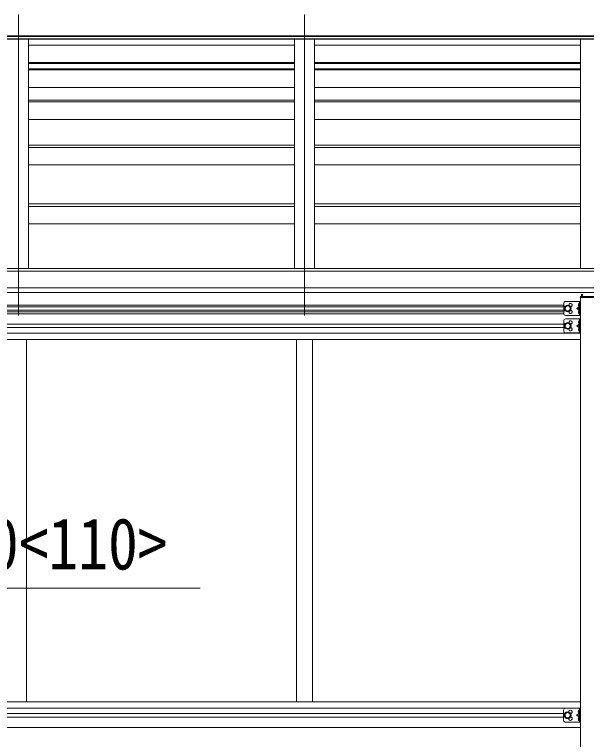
# Model space of a CAD drawing. Units: millimetres at full size; details may follow other scales. Extents: x -9783 to 9892, y -6828 to 6752.
# Drawn here: x 2970 to 4402, y 375 to 2190 of the extents above; entities that cross this region are included whole.
import ezdxf
from ezdxf.enums import TextEntityAlignment as Align

# ---------------------------------------------------------------- set-up
doc = ezdxf.new("R2010")
doc.units = ezdxf.units.MM
doc.header["$LTSCALE"] = 35
for name, color, linetype, lineweight in [('0-1_本体', 4, 'Continuous', 9), ('0-8_PARTS2', 2, 'Continuous', 9), ('0-A_寸法', 6, 'Continuous', 9), ('1-1_GLASS', 4, 'Continuous', 9), ('1-2_GLASS_SEAL', 7, 'Continuous', 9)]:
    doc.layers.add(name, color=color, linetype=linetype, lineweight=lineweight)
doc.styles.add('ＭＳ ゴシック', font='')
doc.styles.get('ＭＳ ゴシック').set_extended_font_data('MS Gothic')

msp = doc.modelspace()

# ---------------------------------------------------------------- linework, layer by layer
at = {"layer": '0-1_本体'}
for p, q in [((7263.8, 2129.29), (1559.81, 2129.29)), ((7263.8, 2128.38), (1559.81, 2128.38)), ((1563.31, 2136.49), (7260.3, 2136.49)), ((7260.3, 2134.91), (1563.31, 2134.91)), ((3004.81, 2128.38), (3004.81, 1553.58)), ((3670.81, 2128.38), (3670.81, 1553.58)), ((3720.81, 2128.38), (3720.81, 1553.58)), ((4386.81, 2128.38), (4386.81, 1553.58)), ((3670.81, 2113.18), (3004.81, 2113.18)), ((4386.81, 2113.18), (3720.81, 2113.18)), ((3670.81, 2069.65), (3004.81, 2069.65)), ((4386.81, 2069.65), (3720.81, 2069.65)), ((3670.81, 2068.57), (3004.81, 2068.57)), ((3670.81, 2067.27), (3004.81, 2067.27)), ((3004.81, 2054.08), (3670.81, 2054.08)), ((3004.81, 2051.5), (3670.81, 2051.5)), ((4386.81, 2068.57), (3720.81, 2068.57)), ((4386.81, 2067.27), (3720.81, 2067.27)), ((3720.81, 2054.08), (4386.81, 2054.08)), ((3720.81, 2051.5), (4386.81, 2051.5)), ((3004.81, 2006.76), (3670.81, 2006.76)), ((3720.81, 2006.76), (4386.81, 2006.76)), ((3004.81, 1975.29), (3670.81, 1975.29)), ((3004.81, 1971.31), (3670.81, 1971.31)), ((3720.81, 1975.29), (4386.81, 1975.29)), ((3720.81, 1971.31), (4386.81, 1971.31)), ((3004.81, 1926.86), (3670.81, 1926.86)), ((3720.81, 1926.86), (4386.81, 1926.86)), ((3004.81, 1862.43), (3670.81, 1862.43)), ((3004.81, 1857.06), (3670.81, 1857.06)), ((3720.81, 1862.43), (4386.81, 1862.43)), ((3720.81, 1857.06), (4386.81, 1857.06)), ((3004.81, 1813), (3670.81, 1813)), ((3720.81, 1813), (4386.81, 1813)), ((3004.81, 1715.8), (3670.81, 1715.8)), ((3004.81, 1709.04), (3670.81, 1709.04)), ((3720.81, 1715.8), (4386.81, 1715.8)), ((3720.81, 1709.04), (4386.81, 1709.04)), ((3004.81, 1665.47), (3670.81, 1665.47)), ((3720.81, 1665.47), (4386.81, 1665.47)), ((7269.31, 1547.16), (1554.31, 1547.16)), ((7245.81, 1553.58), (1577.81, 1553.58)), ((1554.31, 1505.57), (7269.31, 1505.57)), ((7269.31, 1493.72), (1554.31, 1493.8))]:
    msp.add_line(p, q, dxfattribs=at)
at = {"layer": '0-8_PARTS2'}
for p, q in [((2979.81, 2189.81), (2979.81, 1436.03)), ((3695.81, 2189.81), (3695.81, 1436.03))]:
    msp.add_line(p, q, dxfattribs=at)
at = {"layer": '0-A_寸法'}
msp.add_line((2807.01, 753.57), (3434.62, 753.57), dxfattribs=at)
at = {"layer": '1-1_GLASS'}
for p, q in [((2806.61, 1461.69), (4344.81, 1461.69)), ((2806.61, 1458.19), (4344.81, 1458.19)), ((2806.61, 1449.19), (4344.81, 1449.19)), ((2806.61, 1445.69), (4344.81, 1445.69)), ((4344.81, 1440.69), (2806.61, 1440.69)), ((2806.61, 1414.69), (4344.81, 1414.69)), ((2806.61, 1405.69), (4344.81, 1405.69)), ((2806.61, 1392.19), (4386.81, 1392.19)), ((2806.61, 1376.19), (4386.81, 1376.19)), ((2999.81, 1376.19), (2999.81, 1306.19)), ((2999.81, 469.19), (2999.81, 1376.19)), ((3675.81, 1376.19), (3675.81, 1306.19)), ((3675.81, 1376.19), (3675.81, 469.19)), ((3715.81, 1376.19), (3715.81, 1306.19)), ((3715.81, 1376.19), (3715.81, 469.19)), ((2806.61, 469.19), (4386.81, 469.19)), ((2806.61, 453.19), (4386.81, 453.19)), ((2806.61, 439.69), (4344.81, 439.69)), ((2806.61, 430.69), (4344.81, 430.69)), ((2806.61, 404.69), (4386.81, 404.69))]:
    msp.add_line(p, q, dxfattribs=at)
at = {"layer": '1-2_GLASS_SEAL'}
for p, q in [((4389.31, 1483.91), (4389.31, 1489.55)), ((4391.81, 1489.61), (4391.81, 1483.91)), ((4349.81, 1471.19), (4386.81, 1471.19)), ((4384.31, 1471.19), (4384.31, 1436.19)), ((4386.31, 1482.41), (4386.31, 1480.91)), ((4386.31, 1480.91), (4437.31, 1480.91)), ((4386.81, 1471.19), (4386.81, 1436.19)), ((4387.81, 1483.91), (4435.81, 1483.91)), ((4344.81, 1466.19), (4344.81, 1441.19)), ((4384.31, 1453.69), (4377.31, 1453.69)), ((4383.81, 1466.69), (4383.01, 1466.55)), ((4383.81, 1458.69), (4383.01, 1458.83)), ((4383.81, 1458.69), (4384.31, 1458.78)), ((4349.81, 1436.19), (4386.81, 1436.19)), ((4383.81, 1448.69), (4383.01, 1448.55)), ((4383.81, 1440.69), (4383.01, 1440.83)), ((4383.81, 1440.69), (4384.31, 1440.78)), ((4344.81, 1422.69), (4344.81, 1397.69)), ((4349.81, 1427.69), (4386.81, 1427.69)), ((4383.81, 1423.19), (4383.01, 1423.05)), ((4384.31, 1427.69), (4384.31, 1392.69)), ((4386.81, 1427.69), (4386.81, 1392.69)), ((4384.31, 1410.19), (4377.31, 1410.19)), ((4383.81, 1415.19), (4383.01, 1415.33)), ((4383.81, 1405.19), (4383.01, 1405.05)), ((4383.81, 1415.19), (4384.31, 1415.28)), ((4349.81, 1392.69), (4386.81, 1392.69)), ((4383.81, 1397.19), (4383.01, 1397.33)), ((4383.81, 1397.19), (4384.31, 1397.28)), ((4344.61, 447.69), (4344.61, 422.69)), ((4349.61, 452.69), (4386.61, 452.69)), ((4383.61, 448.19), (4382.81, 448.05)), ((4383.61, 440.19), (4382.81, 440.33)), ((4383.61, 440.19), (4384.11, 440.28)), ((4384.11, 452.69), (4384.11, 417.69)), ((4386.61, 452.69), (4386.61, 417.69)), ((4349.61, 417.69), (4386.61, 417.69)), ((4384.11, 435.19), (4377.11, 435.19)), ((4383.61, 430.19), (4382.81, 430.05)), ((4383.61, 422.19), (4382.81, 422.33)), ((4383.61, 422.19), (4384.11, 422.28))]:
    msp.add_line(p, q, dxfattribs=at)
at = {"layer": '1-2_GLASS_SEAL', "color": 4}
msp.add_line((4386.81, 1480.91), (4386.81, -1063.22), dxfattribs=at)
at = {"layer": '1-2_GLASS_SEAL'}
for points in [[(4354.81, 1446.18), (4361.31, 1449.94), (4361.31, 1457.44), (4354.81, 1461.2), (4348.31, 1457.44), (4348.31, 1449.94)], [(4354.81, 1402.68), (4361.31, 1406.44), (4361.31, 1413.94), (4354.81, 1417.7), (4348.31, 1413.94), (4348.31, 1406.44)], [(4354.61, 427.68), (4361.11, 431.44), (4361.11, 438.94), (4354.61, 442.7), (4348.11, 438.94), (4348.11, 431.44)]]:
    msp.add_lwpolyline(points, close=True, dxfattribs=at)
for points in [[(4384.31, 1458.69), (4377.31, 1453.69), (4384.31, 1448.69)], [(4384.69, 1462.69), (4384.06, 1463.88), (4381.83, 1464.99)], [(4384.69, 1462.69), (4384.06, 1461.5), (4381.83, 1460.39)], [(4383.81, 1458.69), (4383.81, 1466.69), (4384.31, 1466.6), (4384.31, 1458.78)], [(4384.69, 1444.69), (4384.06, 1445.88), (4381.83, 1446.99)], [(4384.69, 1444.69), (4384.06, 1443.5), (4381.83, 1442.39)], [(4383.81, 1440.69), (4383.81, 1448.69), (4384.31, 1448.6), (4384.31, 1440.78)], [(4384.69, 1419.19), (4384.06, 1420.38), (4381.83, 1421.49)], [(4384.69, 1419.19), (4384.06, 1418), (4381.83, 1416.89)], [(4383.81, 1415.19), (4383.81, 1423.19), (4384.31, 1423.1), (4384.31, 1415.28)], [(4384.31, 1415.19), (4377.31, 1410.19), (4384.31, 1405.19)], [(4384.69, 1401.19), (4384.06, 1402.38), (4381.83, 1403.49)], [(4384.69, 1401.19), (4384.06, 1400), (4381.83, 1398.89)], [(4383.81, 1397.19), (4383.81, 1405.19), (4384.31, 1405.1), (4384.31, 1397.28)], [(4384.11, 440.19), (4377.11, 435.19), (4384.11, 430.19)], [(4384.49, 444.19), (4383.86, 445.38), (4381.63, 446.49)], [(4384.49, 444.19), (4383.86, 443), (4381.63, 441.89)], [(4383.61, 440.19), (4383.61, 448.19), (4384.11, 448.1), (4384.11, 440.28)], [(4384.49, 426.19), (4383.86, 427.38), (4381.63, 428.49)], [(4384.49, 426.19), (4383.86, 425), (4381.63, 423.89)], [(4383.61, 422.19), (4383.61, 430.19), (4384.11, 430.1), (4384.11, 422.28)]]:
    msp.add_lwpolyline(points, dxfattribs=at)
for centre, radius in [((4354.81, 1453.69), 8.5), ((4354.81, 1453.69), 7.5), ((4354.81, 1453.69), 6.5), ((4354.81, 1410.19), 8.5), ((4354.81, 1410.19), 7.5), ((4354.81, 1410.19), 6.5), ((4354.61, 435.19), 8.5), ((4354.61, 435.19), 7.5), ((4354.61, 435.19), 6.5)]:
    msp.add_circle(centre, radius, dxfattribs=at)
for centre, radius, start, end in [((4349.81, 1466.19), 5, 90, 180), ((4387.81, 1482.41), 1.5, 90, 180), ((4361.81, 1462.19), 4.25, 274.76077, 186.29431), ((4387.91, 1462.69), 6.5, 147.94412, 212.05588), ((4383.16, 1465.66), 0.9, 100, 147.94412), ((4383.16, 1459.72), 0.9, 212.05588, 260), ((4349.81, 1441.19), 5, 180, 270), ((4361.81, 1445.19), 4.25, 173.70569, 85.23923), ((4387.91, 1444.69), 6.5, 147.94412, 212.05588), ((4383.16, 1447.66), 0.9, 100, 147.94412), ((4383.16, 1441.72), 0.9, 212.05588, 260), ((4349.81, 1422.69), 5, 90, 180), ((4361.81, 1418.69), 4.25, 274.76077, 186.29431), ((4387.91, 1419.19), 6.5, 147.94412, 212.05588), ((4383.16, 1422.16), 0.9, 100, 147.94412), ((4361.81, 1401.69), 4.25, 173.70569, 85.23923), ((4387.91, 1401.19), 6.5, 147.94412, 212.05588), ((4383.16, 1416.22), 0.9, 212.05588, 260), ((4383.16, 1404.16), 0.9, 100, 147.94412), ((4349.81, 1397.69), 5, 180, 270), ((4383.16, 1398.22), 0.9, 212.05588, 260), ((4349.61, 447.69), 5, 90, 180), ((4361.61, 443.69), 4.25, 274.76077, 186.29431), ((4387.71, 444.19), 6.5, 147.94412, 212.05588), ((4382.96, 447.16), 0.9, 100, 147.94412), ((4382.96, 441.22), 0.9, 212.05588, 260), ((4349.61, 422.69), 5, 180, 270), ((4361.61, 426.69), 4.25, 173.70569, 85.23923), ((4387.71, 426.19), 6.5, 147.94412, 212.05588), ((4382.96, 429.16), 0.9, 100, 147.94412), ((4382.96, 423.22), 0.9, 212.05588, 260)]:
    msp.add_arc(centre, radius, start, end, dxfattribs=at)

# ---------------------------------------------------------------- texts
at = {"layer": '0-A_寸法', "color": 7, "style": 'ＭＳ ゴシック', "width": 0.85}
msp.add_text('90<110>', height=129, dxfattribs=at).set_placement((2831.01, 761.57), align=Align.BOTTOM_LEFT)

doc.saveas('drawing.dxf')
